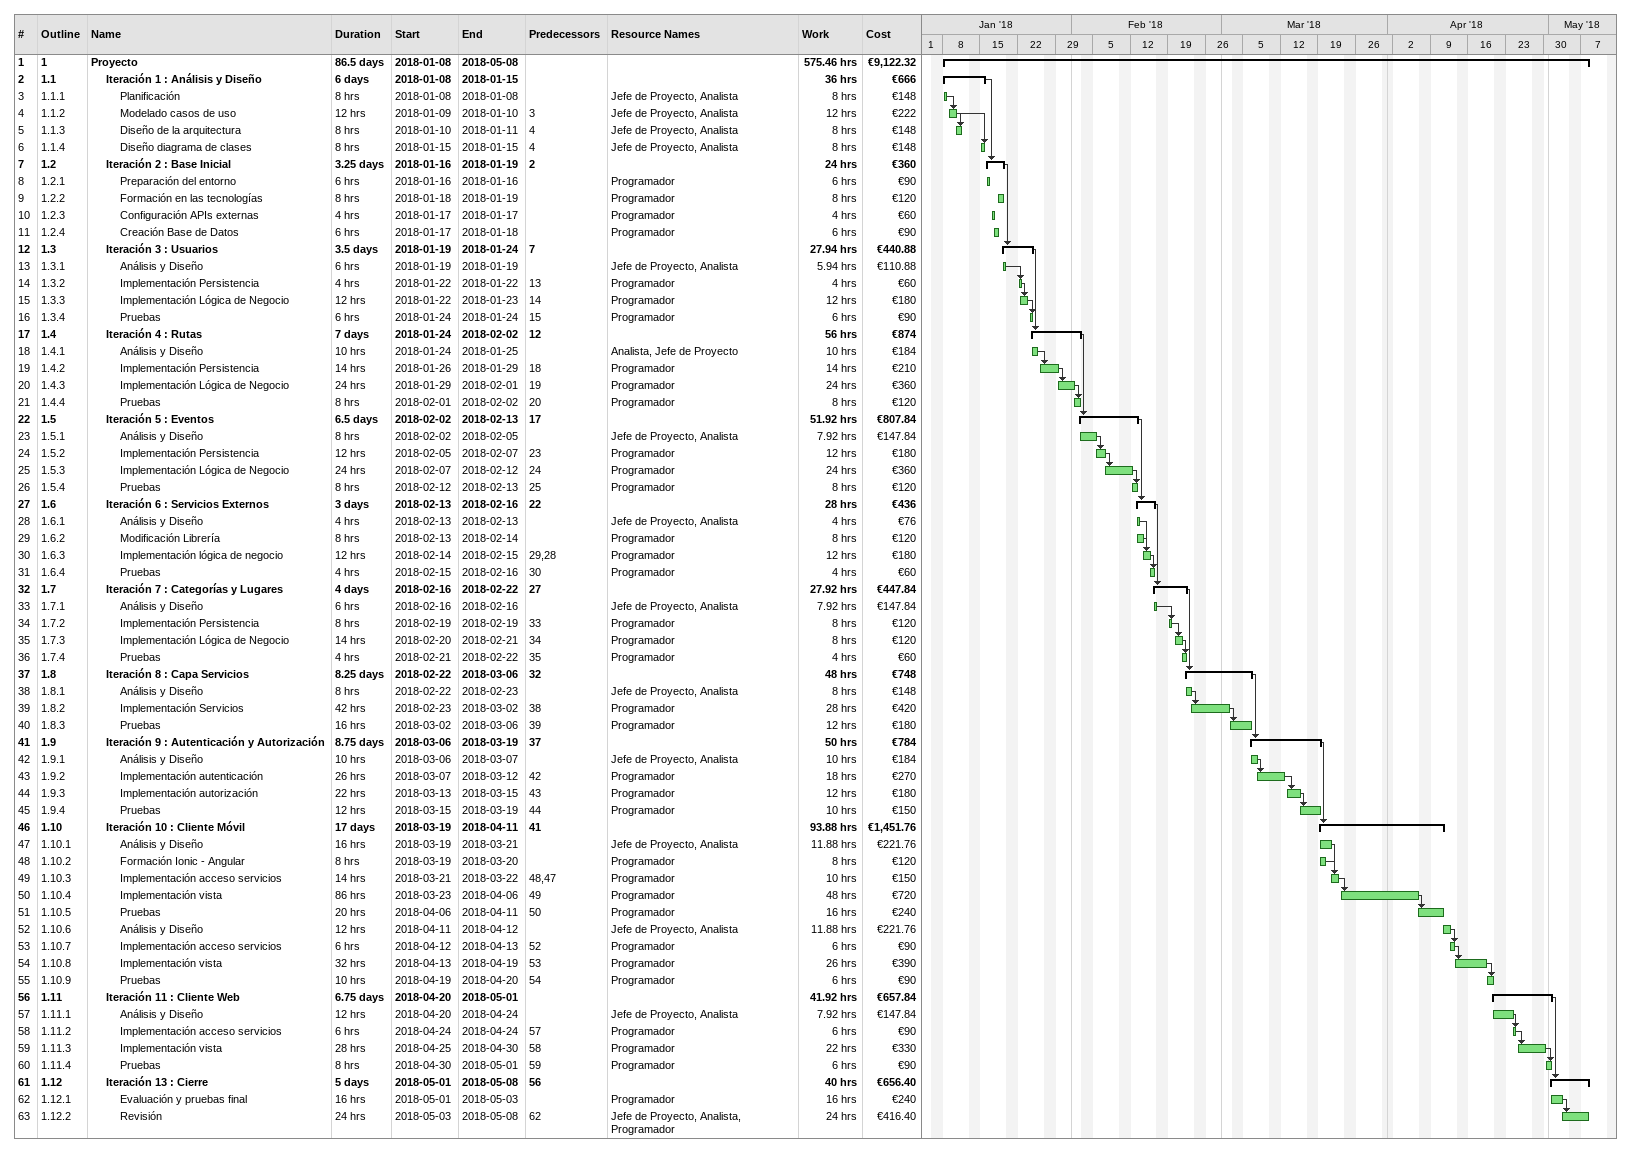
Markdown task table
| ID | WBS | Task | Duration | Start | Finish | Predecessors | Resources | Work (h) | Cost (€) |
|---|---|---|---|---|---|---|---|---|---|
| 1 | 1 | **Proyecto** | 86.5d | 2018-01-08 | 2018-05-08 |  |  | 575.46 | 9122.32 |
| 2 | 1.1 | **Iteración 1 : Análisis y Diseño** | 6d | 2018-01-08 | 2018-01-15 |  |  | 36 | 666 |
| 3 | 1.1.1 | Planificación | 8h | 2018-01-08 | 2018-01-08 |  | Jefe de Proyecto, Analista | 8 | 148 |
| 4 | 1.1.2 | Modelado casos de uso | 12h | 2018-01-09 | 2018-01-10 | 3 | Jefe de Proyecto, Analista | 12 | 222 |
| 5 | 1.1.3 | Diseño de la arquitectura | 8h | 2018-01-10 | 2018-01-11 | 4 | Jefe de Proyecto, Analista | 8 | 148 |
| 6 | 1.1.4 | Diseño diagrama de clases | 8h | 2018-01-15 | 2018-01-15 | 4 | Jefe de Proyecto, Analista | 8 | 148 |
| 7 | 1.2 | **Iteración 2 : Base Inicial** | 3.25d | 2018-01-16 | 2018-01-19 | 2 |  | 24 | 360 |
| 8 | 1.2.1 | Preparación del entorno | 6h | 2018-01-16 | 2018-01-16 |  | Programador | 6 | 90 |
| 9 | 1.2.2 | Formación en las tecnologías | 8h | 2018-01-18 | 2018-01-19 |  | Programador | 8 | 120 |
| 10 | 1.2.3 | Configuración APIs externas | 4h | 2018-01-17 | 2018-01-17 |  | Programador | 4 | 60 |
| 11 | 1.2.4 | Creación Base de Datos | 6h | 2018-01-17 | 2018-01-18 |  | Programador | 6 | 90 |
| 12 | 1.3 | **Iteración 3 : Usuarios** | 3.5d | 2018-01-19 | 2018-01-24 | 7 |  | 27.94 | 440.88 |
| 13 | 1.3.1 | Análisis y Diseño | 6h | 2018-01-19 | 2018-01-19 |  | Jefe de Proyecto, Analista | 5.94 | 110.88 |
| 14 | 1.3.2 | Implementación Persistencia | 4h | 2018-01-22 | 2018-01-22 | 13 | Programador | 4 | 60 |
| 15 | 1.3.3 | Implementación Lógica de Negocio | 12h | 2018-01-22 | 2018-01-23 | 14 | Programador | 12 | 180 |
| 16 | 1.3.4 | Pruebas | 6h | 2018-01-24 | 2018-01-24 | 15 | Programador | 6 | 90 |
| 17 | 1.4 | **Iteración 4 : Rutas** | 7d | 2018-01-24 | 2018-02-02 | 12 |  | 56 | 874 |
| 18 | 1.4.1 | Análisis y Diseño | 10h | 2018-01-24 | 2018-01-25 |  | Analista, Jefe de Proyecto | 10 | 184 |
| 19 | 1.4.2 | Implementación Persistencia | 14h | 2018-01-26 | 2018-01-29 | 18 | Programador | 14 | 210 |
| 20 | 1.4.3 | Implementación Lógica de Negocio | 24h | 2018-01-29 | 2018-02-01 | 19 | Programador | 24 | 360 |
| 21 | 1.4.4 | Pruebas | 8h | 2018-02-01 | 2018-02-02 | 20 | Programador | 8 | 120 |
| 22 | 1.5 | **Iteración 5 : Eventos** | 6.5d | 2018-02-02 | 2018-02-13 | 17 |  | 51.92 | 807.84 |
| 23 | 1.5.1 | Análisis y Diseño | 8h | 2018-02-02 | 2018-02-05 |  | Jefe de Proyecto, Analista | 7.92 | 147.84 |
| 24 | 1.5.2 | Implementación Persistencia | 12h | 2018-02-05 | 2018-02-07 | 23 | Programador | 12 | 180 |
| 25 | 1.5.3 | Implementación Lógica de Negocio | 24h | 2018-02-07 | 2018-02-12 | 24 | Programador | 24 | 360 |
| 26 | 1.5.4 | Pruebas | 8h | 2018-02-12 | 2018-02-13 | 25 | Programador | 8 | 120 |
| 27 | 1.6 | **Iteración 6 : Servicios Externos** | 3d | 2018-02-13 | 2018-02-16 | 22 |  | 28 | 436 |
| 28 | 1.6.1 | Análisis y Diseño | 4h | 2018-02-13 | 2018-02-13 |  | Jefe de Proyecto, Analista | 4 | 76 |
| 29 | 1.6.2 | Modificación Librería | 8h | 2018-02-13 | 2018-02-14 |  | Programador | 8 | 120 |
| 30 | 1.6.3 | Implementación lógica de negocio | 12h | 2018-02-14 | 2018-02-15 | 29, 28 | Programador | 12 | 180 |
| 31 | 1.6.4 | Pruebas | 4h | 2018-02-15 | 2018-02-16 | 30 | Programador | 4 | 60 |
| 32 | 1.7 | **Iteración 7 : Categorías y Lugares** | 4d | 2018-02-16 | 2018-02-22 | 27 |  | 27.92 | 447.84 |
| 33 | 1.7.1 | Análisis y Diseño | 6h | 2018-02-16 | 2018-02-16 |  | Jefe de Proyecto, Analista | 7.92 | 147.84 |
| 34 | 1.7.2 | Implementación Persistencia | 8h | 2018-02-19 | 2018-02-19 | 33 | Programador | 8 | 120 |
| 35 | 1.7.3 | Implementación Lógica de Negocio | 14h | 2018-02-20 | 2018-02-21 | 34 | Programador | 8 | 120 |
| 36 | 1.7.4 | Pruebas | 4h | 2018-02-21 | 2018-02-22 | 35 | Programador | 4 | 60 |
| 37 | 1.8 | **Iteración 8 : Capa Servicios** | 8.25d | 2018-02-22 | 2018-03-06 | 32 |  | 48 | 748 |
| 38 | 1.8.1 | Análisis y Diseño | 8h | 2018-02-22 | 2018-02-23 |  | Jefe de Proyecto, Analista | 8 | 148 |
| 39 | 1.8.2 | Implementación Servicios | 42h | 2018-02-23 | 2018-03-02 | 38 | Programador | 28 | 420 |
| 40 | 1.8.3 | Pruebas | 16h | 2018-03-02 | 2018-03-06 | 39 | Programador | 12 | 180 |
| 41 | 1.9 | **Iteración 9 : Autenticación y Autorización** | 8.75d | 2018-03-06 | 2018-03-19 | 37 |  | 50 | 784 |
| 42 | 1.9.1 | Análisis y Diseño | 10h | 2018-03-06 | 2018-03-07 |  | Jefe de Proyecto, Analista | 10 | 184 |
| 43 | 1.9.2 | Implementación autenticación | 26h | 2018-03-07 | 2018-03-12 | 42 | Programador | 18 | 270 |
| 44 | 1.9.3 | Implementación autorización | 22h | 2018-03-13 | 2018-03-15 | 43 | Programador | 12 | 180 |
| 45 | 1.9.4 | Pruebas | 12h | 2018-03-15 | 2018-03-19 | 44 | Programador | 10 | 150 |
| 46 | 1.10 | **Iteración 10 : Cliente Móvil** | 17d | 2018-03-19 | 2018-04-11 | 41 |  | 93.88 | 1451.76 |
| 47 | 1.10.1 | Análisis y Diseño | 16h | 2018-03-19 | 2018-03-21 |  | Jefe de Proyecto, Analista | 11.88 | 221.76 |
| 48 | 1.10.2 | Formación Ionic - Angular | 8h | 2018-03-19 | 2018-03-20 |  | Programador | 8 | 120 |
| 49 | 1.10.3 | Implementación acceso servicios | 14h | 2018-03-21 | 2018-03-22 | 48, 47 | Programador | 10 | 150 |
| 50 | 1.10.4 | Implementación vista | 86h | 2018-03-23 | 2018-04-06 | 49 | Programador | 48 | 720 |
| 51 | 1.10.5 | Pruebas | 20h | 2018-04-06 | 2018-04-11 | 50 | Programador | 16 | 240 |
| 52 | 1.10.6 | Análisis y Diseño | 12h | 2018-04-11 | 2018-04-12 |  | Jefe de Proyecto, Analista | 11.88 | 221.76 |
| 53 | 1.10.7 | Implementación acceso servicios | 6h | 2018-04-12 | 2018-04-13 | 52 | Programador | 6 | 90 |
| 54 | 1.10.8 | Implementación vista | 32h | 2018-04-13 | 2018-04-19 | 53 | Programador | 26 | 390 |
| 55 | 1.10.9 | Pruebas | 10h | 2018-04-19 | 2018-04-20 | 54 | Programador | 6 | 90 |
| 56 | 1.11 | **Iteración 11 : Cliente Web** | 6.75d | 2018-04-20 | 2018-05-01 |  |  | 41.92 | 657.84 |
| 57 | 1.11.1 | Análisis y Diseño | 12h | 2018-04-20 | 2018-04-24 |  | Jefe de Proyecto, Analista | 7.92 | 147.84 |
| 58 | 1.11.2 | Implementación acceso servicios | 6h | 2018-04-24 | 2018-04-24 | 57 | Programador | 6 | 90 |
| 59 | 1.11.3 | Implementación vista | 28h | 2018-04-25 | 2018-04-30 | 58 | Programador | 22 | 330 |
| 60 | 1.11.4 | Pruebas | 8h | 2018-04-30 | 2018-05-01 | 59 | Programador | 6 | 90 |
| 61 | 1.12 | **Iteración 13 : Cierre** | 5d | 2018-05-01 | 2018-05-08 | 56 |  | 40 | 656.40 |
| 62 | 1.12.1 | Evaluación y pruebas final | 16h | 2018-05-01 | 2018-05-03 |  | Programador | 16 | 240 |
| 63 | 1.12.2 | Revisión | 24h | 2018-05-03 | 2018-05-08 | 62 | Jefe de Proyecto, Analista, Programador | 24 | 416.40 |
